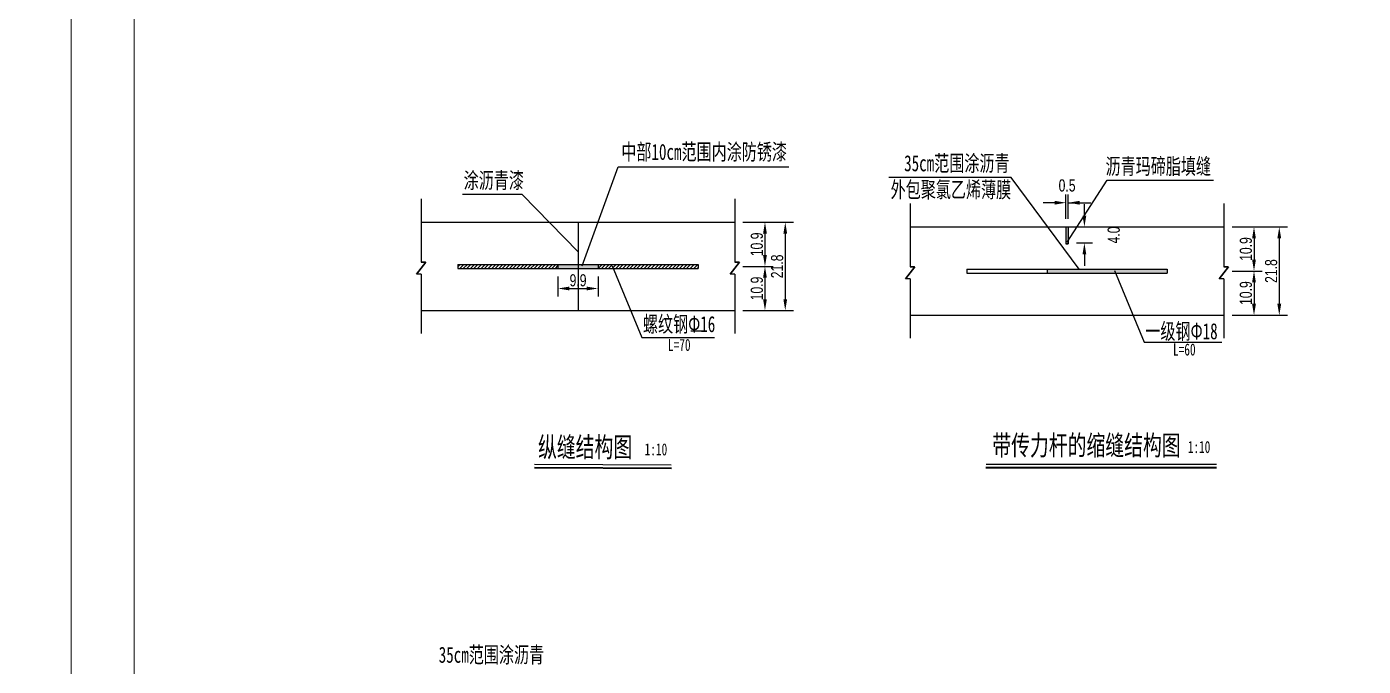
# Model space of a CAD drawing. Header units: millimetres. Extents: x -53295381 to 181933601, y -165 to 204541444.
# Drawn here: x 52072907 to 52178973, y 21064136 to 21114884 of the extents above; entities that cross this region are included whole.
import ezdxf

# ---------------------------------------------------------------- set-up
doc = ezdxf.new("R2010")
doc.units = ezdxf.units.MM
doc.header["$LTSCALE"] = 1000
for name, color, linetype in [('6', 6, 'Continuous'), ('DIM-TXT', 7, 'Continuous'), ('PP-COM', 7, 'Continuous'), ('标注', 3, 'Continuous')]:
    doc.layers.add(name, color=color, linetype=linetype)
doc.layers.add('PUB_TITLE', color=7, linetype='Continuous', lineweight=20)
doc.styles.add('C', font='c.shx', dxfattribs={"width": 0.75, "height": 3, "bigfont": 'hzk.shx'})
doc.styles.add('HZ', font='rs.shx', dxfattribs={"width": 0.8, "bigfont": 'hztxt.shx'})
doc.styles.add('仿宋', font='', dxfattribs={"width": 0.75})
doc.styles.add('宋体', font='')
doc.styles.get('仿宋').set_extended_font_data('FangSong_GB2312')
doc.styles.get('宋体').set_extended_font_data('宋体')
doc.dimstyles.new('1', dxfattribs={"dimtxt": 1.5, "dimasz": 2, "dimexe": 1, "dimexo": 0.2, "dimgap": 0.5, "dimtad": 1, "dimdec": 1, "dimzin": 0, "dimdsep": 46, "dimtxsty": '宋体', "dimcen": 0.2, "dimclrd": 3, "dimclre": 3, "dimclrt": 3, "dimadec": 0, "dimazin": 0, "dimtfac": 1, "dimtdec": 1, "dimtofl": 0, "dimtmove": 2, "dimatfit": 3, "dimfxl": 0, "dimtolj": 1, "dimtzin": 0, "dimarcsym": 0})
pattern_1 = [(45, (319.8358, 2177.3885), (-0.4374777, 0.4374777), [])]

# ---------------------------------------------------------------- blocks, each defined once
blk = doc.blocks.new('*D53')
at = {"color": 3, "lineweight": -2}
for start, end in [(39.4482, 48.8965), (341.1035, 350.5518)]:
    blk.add_arc((1344.22, 1910.56), 17, start, end, dxfattribs=at)
at = {"color": 3}
for points in [[(1357.73, 1921.63), (1356.96, 1921.1), (1358.94, 1919.06)], [(1360.52, 1907.81), (1361.45, 1907.74), (1361.22, 1910.56)]]:
    blk.add_solid(points, dxfattribs=at)
at = {"layer": 'Defpoints', "color": 0}
for p in [(1395.66, 1940.26), (1360.96, 1913.52), (1344.22, 1910.56), (1344.22, 1910.56), (1403.61, 1910.56)]:
    blk.add_point(p, dxfattribs=at)
at = {"color": 3, "insert": (1362.57, 1915.48), "char_height": 3, "attachment_point": 5, "rotation": 285, "style": 'HZ'}
blk.add_mtext('\\A1;α/3', dxfattribs=at)
blk = doc.blocks.new('*D54')
at = {"color": 3, "lineweight": -2}
blk.add_arc((1344.22, 1910.56), 28.56, 5.6194, 84.3806, dxfattribs=at)
at = {"color": 3}
for points in [[(1346.99, 1938.52), (1347.04, 1939.45), (1344.22, 1939.12)], [(1373.11, 1913.38), (1372.18, 1913.34), (1372.78, 1910.56)]]:
    blk.add_solid(points, dxfattribs=at)
at = {"layer": 'Defpoints', "color": 0}
for p in [(1344.22, 1969.96), (1368.95, 1924.84), (1344.22, 1910.56), (1344.22, 1910.56), (1403.61, 1910.56)]:
    blk.add_point(p, dxfattribs=at)
at = {"color": 3, "insert": (1365.83, 1932.17), "char_height": 3, "attachment_point": 5, "rotation": 315, "style": 'HZ'}
blk.add_mtext('\\A1;α', dxfattribs=at)
blk = doc.blocks.new('*D55')
at = {"color": 3, "lineweight": -2}
for start, end in [(69.4333, 78.8666), (11.1334, 20.5667)]:
    blk.add_arc((1344.22, 1910.56), 17.03, start, end, dxfattribs=at)
at = {"color": 3}
for points in [[(1350.4, 1926.93), (1350, 1926.08), (1352.73, 1925.31)], [(1359.74, 1916.35), (1360.58, 1916.74), (1358.96, 1919.08)]]:
    blk.add_solid(points, dxfattribs=at)
at = {"layer": 'Defpoints', "color": 0}
for p in [(1373.92, 1962), (1395.66, 1940.26), (1355.16, 1923.61), (1344.22, 1910.56), (1344.22, 1910.56)]:
    blk.add_point(p, dxfattribs=at)
at = {"color": 3, "insert": (1358.07, 1924.06), "char_height": 3, "attachment_point": 5, "rotation": 314.2422, "style": 'HZ'}
blk.add_mtext('\\A1;α/3', dxfattribs=at)
blk = doc.blocks.new('*D58')
at = {"color": 3, "lineweight": -2}
for p, q in [((990.43, 1925.51), (990.43, 1920.56)), ((1000.32, 1925.51), (1000.32, 1920.56)), ((993.23, 1922.56), (997.52, 1922.56))]:
    blk.add_line(p, q, dxfattribs=at)
at = {"color": 3}
for points in [[(993.23, 1923.02), (993.23, 1922.09), (990.43, 1922.56)], [(997.52, 1923.02), (997.52, 1922.09), (1000.32, 1922.56)]]:
    blk.add_solid(points, dxfattribs=at)
at = {"layer": 'Defpoints', "color": 0}
for p in [(990.43, 1927.51), (1000.32, 1927.51), (1000.32, 1922.56)]:
    blk.add_point(p, dxfattribs=at)
at = {"color": 3, "insert": (995.38, 1924.56), "char_height": 3, "attachment_point": 5, "style": 'C'}
blk.add_mtext('\\A1;9.9', dxfattribs=at)
blk = doc.blocks.new('*D59')
at = {"color": 3, "lineweight": -2}
for p, q in [((1041.53, 1925.21), (1041.53, 1919.92)), ((1036.09, 1917.12), (1043.53, 1917.12))]:
    blk.add_line(p, q, dxfattribs=at)
at = {"color": 3}
for points in [[(1041.06, 1925.21), (1042, 1925.21), (1041.53, 1928.01)], [(1041.06, 1919.92), (1042, 1919.92), (1041.53, 1917.12)]]:
    blk.add_solid(points, dxfattribs=at)
at = {"layer": 'Defpoints', "color": 0}
for p in [(1034.09, 1928.01), (1034.09, 1917.12), (1041.53, 1917.12)]:
    blk.add_point(p, dxfattribs=at)
at = {"color": 3, "insert": (1039.53, 1922.56), "char_height": 3, "attachment_point": 5, "rotation": 90, "style": 'C'}
blk.add_mtext('\\A1;10.9', dxfattribs=at)
blk = doc.blocks.new('*D60')
at = {"color": 3, "lineweight": -2}
for p, q in [((1043.53, 1938.9), (1048.54, 1938.9)), ((1046.54, 1936.1), (1046.54, 1919.92)), ((1043.53, 1917.12), (1048.54, 1917.12))]:
    blk.add_line(p, q, dxfattribs=at)
at = {"color": 3}
for points in [[(1046.08, 1936.1), (1047.01, 1936.1), (1046.54, 1938.9)], [(1046.08, 1919.92), (1047.01, 1919.92), (1046.54, 1917.12)]]:
    blk.add_solid(points, dxfattribs=at)
at = {"layer": 'Defpoints', "color": 0}
for p in [(1041.53, 1938.9), (1041.53, 1917.12), (1046.54, 1917.12)]:
    blk.add_point(p, dxfattribs=at)
at = {"color": 3, "insert": (1044.54, 1928.01), "char_height": 3, "attachment_point": 5, "rotation": 90, "style": 'C'}
blk.add_mtext('\\A1;21.8', dxfattribs=at)
blk = doc.blocks.new('*D20')
at = {"color": 3, "lineweight": -2}
for p, q in [((1036.09, 1938.9), (1043.53, 1938.9)), ((1041.53, 1936.1), (1041.53, 1930.81)), ((1036.09, 1928.01), (1043.53, 1928.01))]:
    blk.add_line(p, q, dxfattribs=at)
at = {"color": 3}
for points in [[(1041.06, 1936.1), (1042, 1936.1), (1041.53, 1938.9)], [(1041.06, 1930.81), (1042, 1930.81), (1041.53, 1928.01)]]:
    blk.add_solid(points, dxfattribs=at)
at = {"layer": 'Defpoints', "color": 0}
for p in [(1034.09, 1938.9), (1034.09, 1928.01), (1041.53, 1928.01)]:
    blk.add_point(p, dxfattribs=at)
at = {"color": 3, "insert": (1039.53, 1933.45), "char_height": 3, "attachment_point": 5, "rotation": 90, "style": 'C'}
blk.add_mtext('\\A1;10.9', dxfattribs=at)
blk = doc.blocks.new('*D21')
at = {"color": 3, "lineweight": -2}
for p, q in [((1120.4, 1940.55), (1120.4, 1943.35)), ((1118.41, 1937.75), (1122.4, 1937.75)), ((1118.41, 1933.79), (1122.4, 1933.79)), ((1120.4, 1930.99), (1120.4, 1928.19))]:
    blk.add_line(p, q, dxfattribs=at)
at = {"color": 3}
for points in [[(1119.93, 1940.55), (1120.86, 1940.55), (1120.4, 1937.75)], [(1119.93, 1930.99), (1120.86, 1930.99), (1120.4, 1933.79)]]:
    blk.add_solid(points, dxfattribs=at)
at = {"layer": 'Defpoints', "color": 0}
for p in [(1116.41, 1937.75), (1116.41, 1933.79), (1120.4, 1933.79)]:
    blk.add_point(p, dxfattribs=at)
at = {"color": 3, "insert": (1127.65, 1935.77), "char_height": 3, "attachment_point": 5, "rotation": 90, "style": 'C'}
blk.add_mtext('\\A1;4.0', dxfattribs=at)
blk = doc.blocks.new('*D22')
at = {"color": 3, "lineweight": -2}
for p, q in [((1113.02, 1943.73), (1110.22, 1943.73)), ((1115.82, 1939.75), (1115.82, 1945.73)), ((1116.41, 1939.75), (1116.41, 1945.73)), ((1119.21, 1943.73), (1122.01, 1943.73))]:
    blk.add_line(p, q, dxfattribs=at)
at = {"color": 3}
for points in [[(1113.02, 1944.2), (1113.02, 1943.26), (1115.82, 1943.73)], [(1119.21, 1944.2), (1119.21, 1943.26), (1116.41, 1943.73)]]:
    blk.add_solid(points, dxfattribs=at)
at = {"layer": 'Defpoints', "color": 0}
for p in [(1116.41, 1943.73), (1115.82, 1937.75), (1116.41, 1937.75)]:
    blk.add_point(p, dxfattribs=at)
at = {"color": 3, "insert": (1116.12, 1947.98), "char_height": 3, "attachment_point": 5, "style": 'C'}
blk.add_mtext('\\A1;0.5', dxfattribs=at)
blk = doc.blocks.new('*D25')
at = {"color": 3, "lineweight": -2}
for p, q in [((1162.27, 1924.06), (1162.27, 1918.77)), ((1156.84, 1915.97), (1164.27, 1915.97))]:
    blk.add_line(p, q, dxfattribs=at)
at = {"color": 3}
for points in [[(1161.8, 1924.06), (1162.74, 1924.06), (1162.27, 1926.86)], [(1161.8, 1918.77), (1162.74, 1918.77), (1162.27, 1915.97)]]:
    blk.add_solid(points, dxfattribs=at)
at = {"layer": 'Defpoints', "color": 0}
for p in [(1154.84, 1926.86), (1154.84, 1915.97), (1162.27, 1915.97)]:
    blk.add_point(p, dxfattribs=at)
at = {"color": 3, "insert": (1160.27, 1921.42), "char_height": 3, "attachment_point": 5, "rotation": 90, "style": 'C'}
blk.add_mtext('\\A1;10.9', dxfattribs=at)
blk = doc.blocks.new('*D26')
at = {"color": 3, "lineweight": -2}
for p, q in [((1164.27, 1937.75), (1170.51, 1937.75)), ((1168.51, 1934.95), (1168.51, 1918.77)), ((1164.27, 1915.97), (1170.51, 1915.97))]:
    blk.add_line(p, q, dxfattribs=at)
at = {"color": 3}
for points in [[(1168.04, 1934.95), (1168.98, 1934.95), (1168.51, 1937.75)], [(1168.04, 1918.77), (1168.98, 1918.77), (1168.51, 1915.97)]]:
    blk.add_solid(points, dxfattribs=at)
at = {"layer": 'Defpoints', "color": 0}
for p in [(1162.27, 1937.75), (1162.27, 1915.97), (1168.51, 1915.97)]:
    blk.add_point(p, dxfattribs=at)
at = {"color": 3, "insert": (1166.51, 1926.86), "char_height": 3, "attachment_point": 5, "rotation": 90, "style": 'C'}
blk.add_mtext('\\A1;21.8', dxfattribs=at)
blk = doc.blocks.new('*D27')
at = {"color": 3, "lineweight": -2}
for start, end in [(99.4333, 108.8666), (41.1334, 50.5667)]:
    blk.add_arc((1344.22, 1910.56), 17.03, start, end, dxfattribs=at)
at = {"color": 3}
for points in [[(1341.39, 1927.83), (1341.47, 1926.89), (1344.22, 1927.59)], [(1354.77, 1923.33), (1355.3, 1924.1), (1352.73, 1925.31)]]:
    blk.add_solid(points, dxfattribs=at)
at = {"layer": 'Defpoints', "color": 0}
for p in [(1344.22, 1969.96), (1373.92, 1962), (1350.04, 1926.56), (1344.22, 1910.56), (1344.22, 1910.56)]:
    blk.add_point(p, dxfattribs=at)
at = {"color": 3, "insert": (1349.14, 1928.94), "char_height": 3, "attachment_point": 5, "rotation": 345, "style": 'HZ'}
blk.add_mtext('\\A1;α/3', dxfattribs=at)
blk = doc.blocks.new('*D41')
at = {"color": 3, "lineweight": -2}
for p, q in [((1156.84, 1937.75), (1164.27, 1937.75)), ((1162.27, 1934.95), (1162.27, 1929.66)), ((1156.84, 1926.86), (1164.27, 1926.86))]:
    blk.add_line(p, q, dxfattribs=at)
at = {"color": 3}
for points in [[(1161.8, 1934.95), (1162.74, 1934.95), (1162.27, 1937.75)], [(1161.8, 1929.66), (1162.74, 1929.66), (1162.27, 1926.86)]]:
    blk.add_solid(points, dxfattribs=at)
at = {"layer": 'Defpoints', "color": 0}
for p in [(1154.84, 1937.75), (1154.84, 1926.86), (1162.27, 1926.86)]:
    blk.add_point(p, dxfattribs=at)
at = {"color": 3, "insert": (1160.27, 1932.3), "char_height": 3, "attachment_point": 5, "rotation": 90, "style": 'C'}
blk.add_mtext('\\A1;10.9', dxfattribs=at)
blk = doc.blocks.new('6.0f')
at = {"layer": 'PUB_TITLE'}
for p, q in [((50741407, 21109075), (50741407, 21034825)), ((50742407, 21106575), (50742407, 21035825))]:
    blk.add_line(p, q, dxfattribs=at)
blk = doc.blocks.new('伸缩缝')
h = blk.add_hatch()
h.set_pattern_fill('ANSI31', color=256, scale=5, style=0)
h.set_pattern_definition(pattern_1)
h.paths.add_polyline_path([(990.43, 1927.51), (990.43, 1928.5), (965.68, 1928.5), (965.68, 1927.51)])
h = blk.add_hatch()
h.set_pattern_fill('ANSI31', color=256, scale=5, style=0)
h.set_pattern_definition(pattern_1)
h.paths.add_polyline_path([(1025.07, 1927.51), (1025.07, 1928.5), (1000.32, 1928.5), (1000.32, 1927.51)])
for p, q in [((1116.41, 1943.73), (1118.02, 1943.73)), ((956.66, 1938.9), (1034.09, 1938.9)), ((995.38, 1938.9), (995.38, 1917.12)), ((1077.4, 1937.75), (1154.84, 1937.75)), ((1115.82, 1937.75), (1115.82, 1933.6)), ((1115.82, 1937.75), (1115.82, 1933.63)), ((1116.41, 1937.75), (1116.41, 1933.6)), ((1116.41, 1937.75), (1116.41, 1933.63)), ((1115.82, 1933.63), (1116.41, 1933.63)), ((1115.82, 1933.6), (1116.41, 1933.6)), ((965.68, 1928.5), (1025.07, 1928.5)), ((965.68, 1927.51), (1025.07, 1927.51)), ((990.43, 1928.5), (990.43, 1927.51)), ((1000.32, 1928.5), (1000.32, 1927.51)), ((1007.06, 1927.97), (1007.06, 1927.97)), ((1025.07, 1928.5), (1025.07, 1927.51)), ((1091.37, 1927.35), (1140.86, 1927.35)), ((1091.37, 1927.35), (1091.37, 1926.36)), ((1111.17, 1927.35), (1111.17, 1926.36)), ((1111.17, 1927.35), (1111.17, 1926.36)), ((1111.17, 1927.35), (1111.17, 1926.36)), ((1140.86, 1927.35), (1140.86, 1926.36)), ((1140.86, 1927.35), (1140.86, 1926.36)), ((1091.37, 1926.36), (1140.86, 1926.36)), ((956.66, 1917.12), (1034.09, 1917.12)), ((1077.4, 1915.97), (1154.84, 1915.97)), ((1026.27, 1912.06), (1023.26, 1912.06))]:
    blk.add_line(p, q)
for points in [[(1115.82, 1937.75), (1115.82, 1933.6), (1116.41, 1937.75), (1116.41, 1933.6)], [(1115.82, 1937.75), (1115.82, 1933.63), (1116.41, 1937.75), (1116.41, 1933.63)], [(990.43, 1928.5), (990.43, 1927.51), (1000.32, 1928.5), (1000.32, 1927.51)], [(1111.17, 1927.35), (1111.17, 1926.36), (1140.86, 1927.35), (1140.86, 1926.36)]]:
    blk.add_solid(points)
at = {"layer": '6'}
for p, q in [((996.43, 1928.12), (1005.28, 1952.57)), ((1005.28, 1952.57), (1047.41, 1952.57)), ((1102.31, 1949.92), (1072.14, 1949.92)), ((1119.11, 1927.35), (1102.31, 1949.92)), ((1116.11, 1934.02), (1126.02, 1949.32)), ((1126.02, 1949.32), (1152.28, 1949.32)), ((956.66, 1944.72), (956.66, 1929.02)), ((981.57, 1945.8), (966.88, 1945.8)), ((995.38, 1931.58), (981.57, 1945.8)), ((1034.09, 1944.72), (1034.09, 1929.02)), ((1077.4, 1943.58), (1077.4, 1927.87)), ((1154.84, 1943.58), (1154.84, 1927.87)), ((955.5, 1926.13), (957.81, 1929.02)), ((957.81, 1929.02), (955.5, 1926.13)), ((956.66, 1929.02), (957.81, 1929.02)), ((957.75, 1929.02), (956.66, 1929.02)), ((965.68, 1928.5), (965.68, 1927.51)), ((1003.78, 1928.12), (1011.12, 1910.47)), ((1035.25, 1929.02), (1032.94, 1926.13)), ((1032.94, 1926.13), (1035.25, 1929.02)), ((1034.09, 1929.02), (1035.25, 1929.02)), ((1035.19, 1929.02), (1034.09, 1929.02)), ((1078.55, 1927.87), (1076.24, 1924.98)), ((1076.24, 1924.98), (1078.55, 1927.87)), ((1078.49, 1927.87), (1077.4, 1927.87)), ((1077.4, 1927.87), (1078.55, 1927.87)), ((1153.68, 1924.98), (1155.99, 1927.87)), ((1155.99, 1927.87), (1153.68, 1924.98)), ((1154.84, 1927.87), (1155.99, 1927.87)), ((1155.93, 1927.87), (1154.84, 1927.87)), ((956.66, 1926.13), (955.5, 1926.13)), ((956.66, 1926.13), (956.66, 1911.41)), ((1034.09, 1926.13), (1032.94, 1926.13)), ((1034.09, 1926.13), (1034.09, 1911.41)), ((1077.4, 1924.98), (1076.24, 1924.98)), ((1077.4, 1924.98), (1077.4, 1910.26)), ((1127.81, 1926.97), (1135.15, 1909.32)), ((1154.84, 1924.98), (1153.68, 1924.98)), ((1154.84, 1924.98), (1154.84, 1910.26)), ((1011.12, 1910.47), (1029.03, 1910.47)), ((1135.15, 1909.32), (1154.31, 1909.32))]:
    blk.add_line(p, q, dxfattribs=at)
at = {"layer": 'DIM-TXT'}
for p, q in [((984.62, 1878.43), (1018.44, 1878.27)), ((1096.1, 1878.43), (1153.04, 1878.43))]:
    blk.add_line(p, q, dxfattribs=at)
at = {"layer": 'DIM-TXT', "color": 1}
for p, q in [((984.67, 1879.15), (1018.38, 1878.99)), ((1096.15, 1879.15), (1152.97, 1879.15))]:
    blk.add_line(p, q, dxfattribs=at)
at = {"layer": 'PP-COM'}
for p, q in [((984.62, 1878.27), (1018.44, 1878.1)), ((1096.1, 1878.27), (1153.04, 1878.27))]:
    blk.add_line(p, q, dxfattribs=at)
at = {"color": 3, "style": '仿宋', "width": 0.688888}
blk.add_text('纵缝结构图', height=4.949, dxfattribs=at).set_placement((985.5, 1880.93))
at = {"layer": '标注', "color": 3, "style": '仿宋', "width": 0.688888}
for s, height, p in [('中部10cm范围内涂防锈漆', 3.9596, (1006.06, 1954.31)), ('35cm范围涂沥青', 3.96, (1075.89, 1951.5)), ('沥青玛碲脂填缝', 3.96, (1125.62, 1950.76)), ('涂沥青漆', 3.96, (967.14, 1947.27)), ('外包聚氯乙烯薄膜', 3.96, (1072.55, 1944.99)), ('螺纹钢Φ16', 3.96, (1011.41, 1911.79)), ('一级钢Φ18', 3.96, (1135.44, 1910.03)), ('L=70', 2.97, (1017.59, 1907.15)), ('L=60', 2.97, (1142.28, 1906.01)), ('1:10', 2.97, (1011.83, 1881.36)), ('带传力杆的缩缝结构图', 4.949, (1097.66, 1881.37)), ('1:10', 2.97, (1145.92, 1881.94)), ('35cm范围涂沥青', 3.96, (960.98, 1830.15))]:
    blk.add_text(s, height=height, dxfattribs=at).set_placement(p)
for base, line1, line2, text, picture, middle in [((1350.04, 1926.56), ((1344.22, 1910.56), (1373.92, 1962)), ((1344.22, 1910.56), (1344.22, 1969.96)), 'α/3', '*D27', (1349.14, 1928.94)), ((1368.95, 1924.84), ((1344.22, 1910.56), (1403.61, 1910.56)), ((1344.22, 1910.56), (1344.22, 1969.96)), 'α', '*D54', (1365.83, 1932.17)), ((1355.16, 1923.61), ((1344.22, 1910.56), (1395.66, 1940.26)), ((1344.22, 1910.56), (1373.92, 1962)), 'α/3', '*D55', (1358.07, 1924.06)), ((1360.96, 1913.52), ((1344.22, 1910.56), (1403.61, 1910.56)), ((1344.22, 1910.56), (1395.66, 1940.26)), 'α/3', '*D53', (1362.57, 1915.48))]:
    dim = blk.add_angular_dim_2l(base=base, line1=line1, line2=line2, text=text, dimstyle='1', override={"dimexe": 4, "dimexo": 4, "dimtxsty": 'HZ', "dimdle": 4, "dimadec": 1})
    dim.commit()
    dim.dimension.update_dxf_attribs({"geometry": picture, "text_midpoint": middle, "dimtype": 130})
dim = blk.add_linear_dim(base=(1116.41, 1943.73), p1=(1115.82, 1937.75), p2=(1116.41, 1937.75), angle=0, text='0.5', dimstyle='1')
dim.commit()
dim.dimension.update_dxf_attribs({"geometry": '*D22', "text_midpoint": (1116.12, 1947.98), "dimtype": 129})
for base, p1, p2, picture, middle in [((1120.4, 1933.79), (1116.41, 1937.75), (1116.41, 1933.79), '*D21', (1127.65, 1935.77)), ((1041.53, 1928.01), (1034.09, 1938.9), (1034.09, 1928.01), '*D20', (1039.53, 1933.45)), ((1162.27, 1926.86), (1154.84, 1937.75), (1154.84, 1926.86), '*D41', (1160.27, 1932.3)), ((1168.51, 1915.97), (1162.27, 1937.75), (1162.27, 1915.97), '*D26', (1166.51, 1926.86))]:
    dim = blk.add_linear_dim(base=base, p1=p1, p2=p2, angle=270, dimstyle='1')
    dim.commit()
    dim.dimension.update_dxf_attribs({"geometry": picture, "text_midpoint": middle, "dimtype": 129})
for base, p1, p2, angle, override, picture, middle, dimtype in [((1046.54, 1917.12), (1041.53, 1938.9), (1041.53, 1917.12), 270, {"dimclrd": 3, "dimclre": 3}, '*D60', (1044.54, 1928.01), 129), ((1041.53, 1917.12), (1034.09, 1928.01), (1034.09, 1917.12), 90, {"dimse1": 1}, '*D59', (1039.53, 1922.56), 128), ((1162.27, 1915.97), (1154.84, 1926.86), (1154.84, 1915.97), 90, {"dimse1": 1}, '*D25', (1160.27, 1921.42), 128)]:
    dim = blk.add_linear_dim(base=base, p1=p1, p2=p2, angle=angle, dimstyle='1', override=override)
    dim.commit()
    dim.dimension.update_dxf_attribs({"geometry": picture, "text_midpoint": middle, "dimtype": dimtype})
dim = blk.add_linear_dim(base=(1000.32, 1922.56), p1=(990.43, 1927.51), p2=(1000.32, 1927.51), dimstyle='1')
dim.commit()
dim.dimension.update_dxf_attribs({"geometry": '*D58', "text_midpoint": (995.38, 1924.56), "dimtype": 128})

msp = doc.modelspace()

# ---------------------------------------------------------------- block references
at = {"xscale": 5, "yscale": 5, "zscale": 5}
msp.add_blockref('6.0f', (-201630592.176, -84225166.409), dxfattribs=at)
at = {"layer": 'PP-COM', "xscale": 321.4285737276077, "yscale": 321.4285712242126, "zscale": 321.4285714284524}
msp.add_blockref('伸缩缝', (51796714.498, 20476148.395), dxfattribs=at)

doc.saveas('drawing.dxf')
